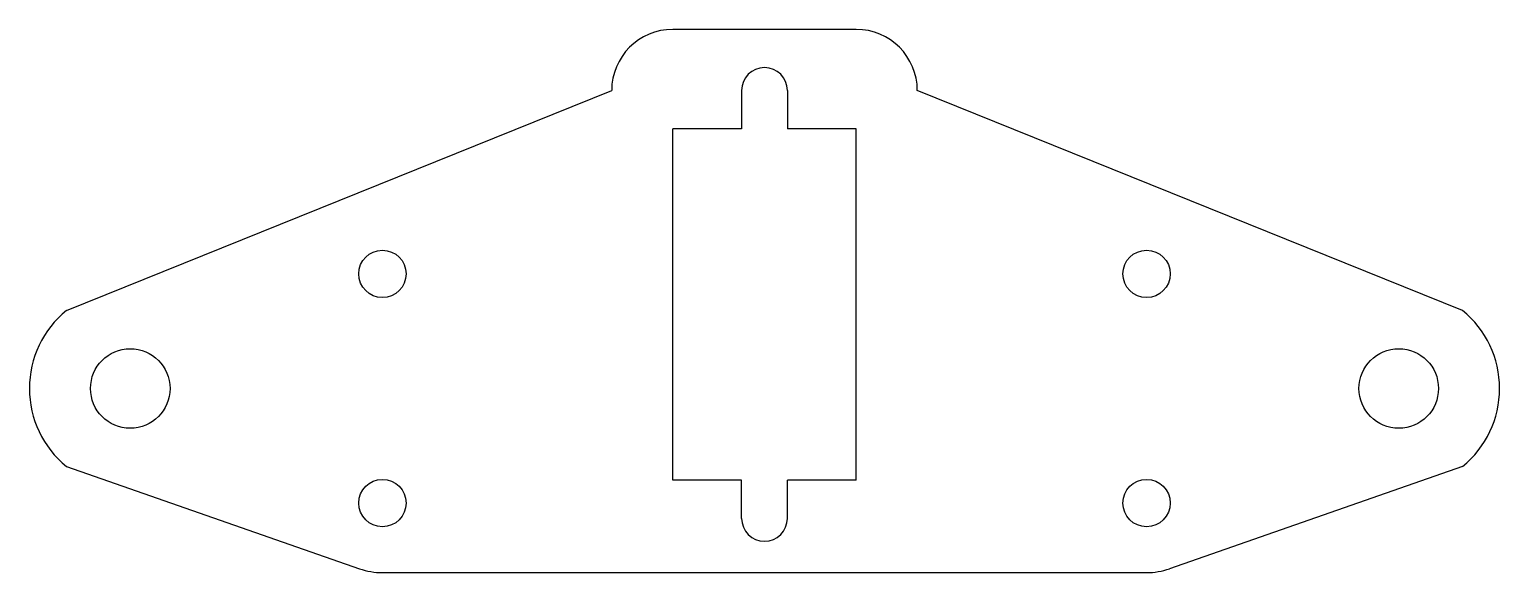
# Model space of a CAD drawing. Extents: x -48.1 to 48.1, y 57.9 to 93.5.
import ezdxf

# ---------------------------------------------------------------- set-up
doc = ezdxf.new("R2010")
doc.units = 0
doc.layers.add('VISIBLE', color=7, linetype='CONTINUOUS')

msp = doc.modelspace()

# ---------------------------------------------------------------- linework, layer by layer
at = {"layer": 'VISIBLE'}
for p, q in [((6, 93.5), (-6, 93.5)), ((-45.682, 75.106), (-10, 89.5)), ((-1.5, 89.5), (-1.5, 87)), ((1.5, 89.5), (1.5, 87)), ((45.682, 75.106), (10, 89.5)), ((-6, 64), (-6, 87)), ((-1.5, 87), (-6, 87)), ((6, 87), (1.5, 87)), ((6, 64), (6, 87)), ((-45.682, 64.894), (-26.498, 58.204)), ((45.682, 64.894), (26.498, 58.204)), ((-1.5, 64), (-6, 64)), ((-1.5, 61.5), (-1.5, 64)), ((6, 64), (1.5, 64)), ((1.5, 61.5), (1.5, 64)), ((-25, 57.95), (25, 57.95))]:
    msp.add_line(p, q, dxfattribs=at)
for centre, radius in [((-25, 77.5), 1.55), ((25, 77.5), 1.55), ((-41.5, 70), 2.6), ((41.5, 70), 2.6), ((-25, 62.5), 1.55), ((25, 62.5), 1.55)]:
    msp.add_circle(centre, radius, dxfattribs=at)
for centre, radius, start, end in [((-6, 89.5), 4, 90, 180), ((6, 89.5), 4, 0, 90), ((0, 89.5), 1.5, 0, 180), ((-41.5, 70), 6.6, 129.32309, 230.67691), ((41.5, 70), 6.6, 309.32309, 50.67691), ((0, 61.5), 1.5, 180, 0), ((-25, 62.5), 4.55, 250.77345, 270), ((25, 62.5), 4.55, 270, 289.22655)]:
    msp.add_arc(centre, radius, start, end, dxfattribs=at)

doc.saveas('drawing.dxf')
